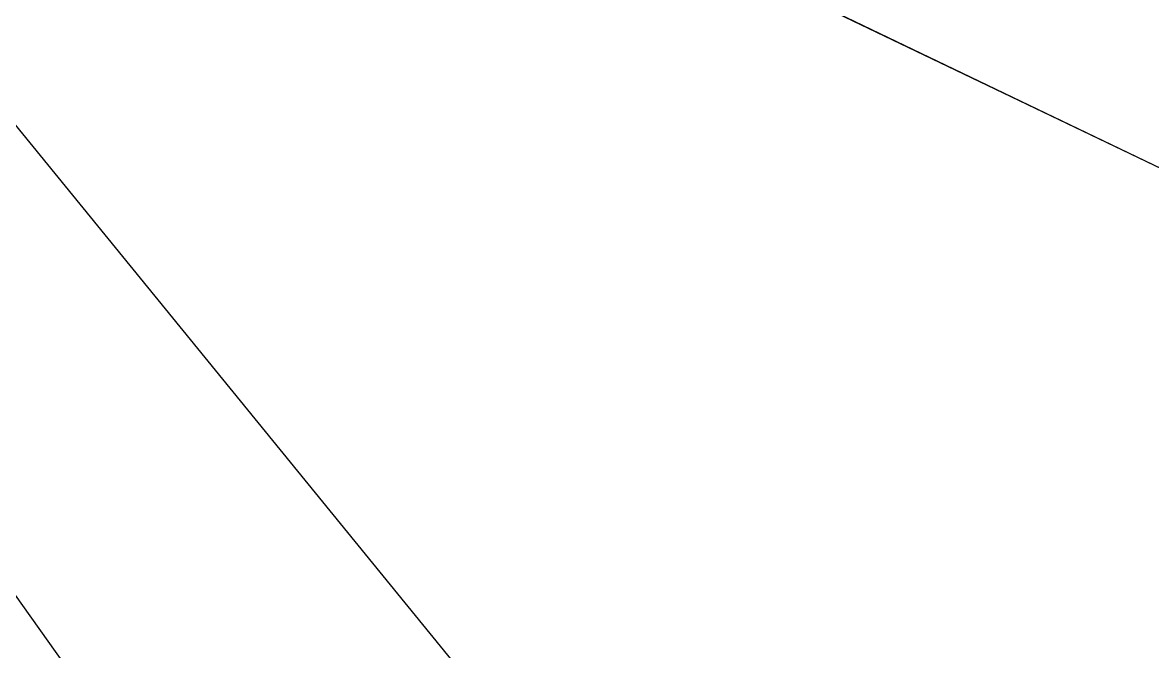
# Model space of a CAD drawing. Header units: metres. Extents: x -2743 to 126, y 13385 to 13916.
# Drawn here: x -1863.87448 to -1863.86368, y 13632.97376 to 13632.97977 of the extents above; entities that cross this region are included whole.
import ezdxf

# ---------------------------------------------------------------- set-up
doc = ezdxf.new("R2010")
doc.units = ezdxf.units.M
for name, color, linetype in [('link-улица Берзарина_Покрытия — Новые$0$ДВ_ПП_Газон_Р', 7, 'Continuous'), ('link-улица Берзарина_Покрытия — Новые$0$ДВ_ПП_Газон_У за счет АБ_ТР', 7, 'Continuous'), ('link-улица Берзарина_Покрытия — Новые$0$ДВ_ПП_Тип2_Р_покрытия_ПЧ_Местные', 7, 'Continuous'), ('link_улица Берзарина_борта$0$ДВ_ГП_П_Борт_БР100.30.15', 7, 'Continuous'), ('output[1-12]_3_ДЖКХ-24_03233tp$0$Горизонтали', 7, 'Continuous'), ('output[1-12]_3_ДЖКХ-24_03233tp$0$Граница улицы', 7, 'Continuous')]:
    doc.layers.add(name, color=color, linetype=linetype)

msp = doc.modelspace()

# ---------------------------------------------------------------- linework, layer by layer
at = {"layer": 'link-улица Берзарина_Покрытия — Новые$0$ДВ_ПП_Газон_Р'}
msp.add_lwpolyline([(-1879.353, 13640.318), (-1894.466, 13647.696), (-1906.359416, 13656.036823), (-1914.678153, 13661.816615), (-1914.794449, 13661.650785), (-1914.3, 13655.07), (-1912.024793, 13652.950211), (-1911.621, 13652.574), (-1901.274, 13646.798), (-1890.376, 13640.83), (-1879.589, 13635.615), (-1870.241, 13631.304), (-1862.925011, 13628.447824), (-1862.923132, 13628.455808), (-1862.794822, 13629.211309), (-1862.693, 13630.127), (-1862.786966, 13630.7498), (-1863.064139, 13631.638457), (-1863.395047, 13632.301651), (-1863.884681, 13632.98851), (-1864.325949, 13633.20073), (-1869.304177, 13635.42986), (-1872.548483, 13637.008017), (-1879.353, 13640.318)], close=True, dxfattribs=at)
at = {"layer": 'link-улица Берзарина_Покрытия — Новые$0$ДВ_ПП_Газон_У за счет АБ_ТР'}
msp.add_lwpolyline([(-1861.928615, 13627.411066), (-1862.494011, 13627.644265), (-1863.059029, 13627.87838), (-1862.925011, 13628.447824), (-1862.92452, 13628.447632), (-1862.794822, 13629.211309), (-1862.693, 13630.127), (-1862.786966, 13630.7498), (-1863.064139, 13631.638457), (-1863.395047, 13632.301651), (-1863.884681, 13632.98851), (-1863.37246, 13632.742168), (-1861.573508, 13631.802463)], dxfattribs=at)
at = {"layer": 'link-улица Берзарина_Покрытия — Новые$0$ДВ_ПП_Тип2_Р_покрытия_ПЧ_Местные'}
msp.add_lwpolyline([(-1875.119269, 13638.391567), (-1864.325949, 13633.20073), (-1863.9, 13633.01), (-1863.884681, 13632.98851), (-1863.37246, 13632.742168), (-1860.542841, 13631.288052), (-1857.662501, 13629.939735), (-1854.734404, 13628.698537), (-1851.761517, 13627.56578), (-1850.912672, 13627.265151), (-1850.060757, 13626.973409), (-1849.205843, 13626.690579), (-1848.347999, 13626.416684), (-1847.881224, 13626.313051), (-1846.48109, 13626.002196)], dxfattribs=at)
at = {"layer": 'link_улица Берзарина_борта$0$ДВ_ГП_П_Борт_БР100.30.15'}
msp.add_lwpolyline([(-1986.765565, 13701.99376), (-1985.053336, 13701.780975), (-1983.382276, 13701.374616), (-1981.76871, 13700.779659), (-1980.228962, 13700.001081), (-1926.516649, 13668.839356), (-1923.054836, 13666.830951), (-1915.507, 13662.452), (-1894.466, 13647.696), (-1863.37246, 13632.742168)], dxfattribs=at)
at = {"layer": 'output[1-12]_3_ДЖКХ-24_03233tp$0$Горизонтали'}
msp.add_circle((-1863.9, 13633.01), 0.25, dxfattribs=at)
at = {"layer": 'output[1-12]_3_ДЖКХ-24_03233tp$0$Граница улицы'}
msp.add_lwpolyline([(-1863.9, 13633.01), (-1863.767937, 13632.848042), (-1863.670774, 13632.718475)], dxfattribs=at)

doc.saveas('drawing.dxf')
